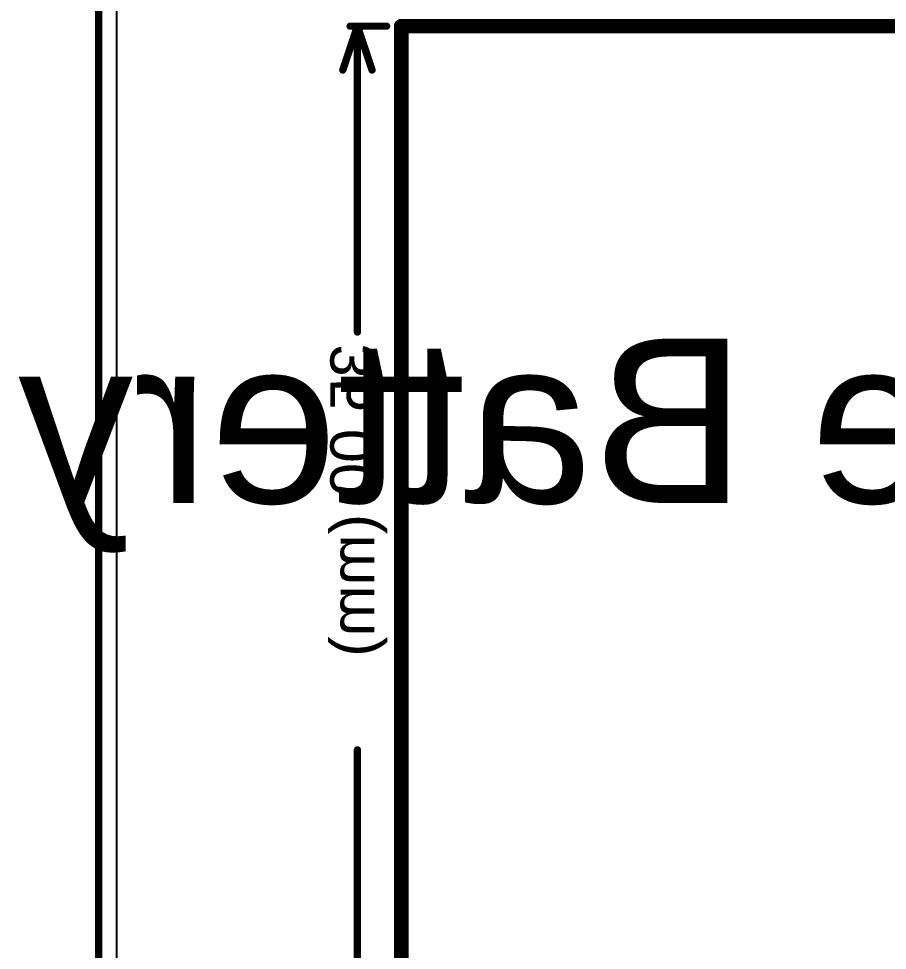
# Model space of a CAD drawing. Header units: millimetres. Extents: x -8 to 110, y -24 to 86.
# Drawn here: x -7.78 to 22.4, y 9.49 to 41.88 of the extents above; entities that cross this region are included whole.
import ezdxf

# ---------------------------------------------------------------- set-up
doc = ezdxf.new("R2010")
doc.units = ezdxf.units.MM
for name, color, linetype in [('BottomLayer', 5, 'Continuous'), ('BottomOverlay', 54, 'Continuous'), ('Mechanical2', 216, 'Continuous'), ('TopLayer', 1, 'Continuous')]:
    doc.layers.add(name, color=color, linetype=linetype)
doc.styles.add('Arial', font='', dxfattribs={"height": 0.2})
doc.styles.get('Arial').set_extended_font_data('Arial')

msp = doc.modelspace()

# ---------------------------------------------------------------- linework, layer by layer
at = {"layer": 'BottomLayer'}
msp.add_line((-4.37, 0.658), (-4.37, 48.658), dxfattribs=at)
at = {"layer": 'BottomOverlay'}
for points, const_width in [([(5.511, 41.621), (40.511, 41.621)], 0.508), ([(5.511, 6.621), (5.511, 41.621)], 0.508), ([(3.48, 40.097), (3.988, 41.621)], 0.254), ([(3.734, 41.621), (5.003, 41.621)], 0.254), ([(3.988, 41.621), (4.496, 40.097)], 0.254), ([(3.988, 30.988), (3.988, 41.621)], 0.254), ([(3.988, 6.621), (3.988, 16.464)], 0.254)]:
    msp.add_lwpolyline(points, dxfattribs=dict(at, const_width=const_width))
for points, const_width in [([(5.384, 41.621, 1), (5.638, 41.621, 1)], 0.254), ([(5.384, 41.621, 1), (5.638, 41.621, 1)], 0.254), ([(3.67, 41.621, 1), (3.797, 41.621, 1)], 0.127), ([(3.924, 41.621, 1), (4.051, 41.621, 1)], 0.127), ([(3.924, 41.621, 1), (4.051, 41.621, 1)], 0.127), ([(3.924, 41.621, 1), (4.051, 41.621, 1)], 0.127), ([(4.939, 41.621, 1), (5.066, 41.621, 1)], 0.127), ([(3.416, 40.097, 1), (3.543, 40.097, 1)], 0.127), ([(4.432, 40.097, 1), (4.559, 40.097, 1)], 0.127), ([(3.924, 30.988, 1), (4.051, 30.988, 1)], 0.127), ([(3.924, 16.464, 1), (4.051, 16.464, 1)], 0.127)]:
    msp.add_lwpolyline(points, format="xyb", close=True, dxfattribs=dict(at, const_width=const_width))
at = {"layer": 'Mechanical2', "const_width": 0.254}
msp.add_lwpolyline([(-5, 0.544), (-5, 48.544)], dxfattribs=at)
at = {"layer": 'TopLayer'}
msp.add_line((-4.37, 0.658), (-4.37, 48.658), dxfattribs=at)

# ---------------------------------------------------------------- texts
at = {"layer": 'BottomOverlay', "style": 'Arial', "text_generation_flag": 2}
msp.add_text('Place Battery', height=5.715, dxfattribs=at).set_placement((39.677, 25.046))
msp.add_text('35.00 (mm)', height=1.524, rotation=90, dxfattribs=at).set_placement((4.572, 30.582))

doc.saveas('drawing.dxf')
